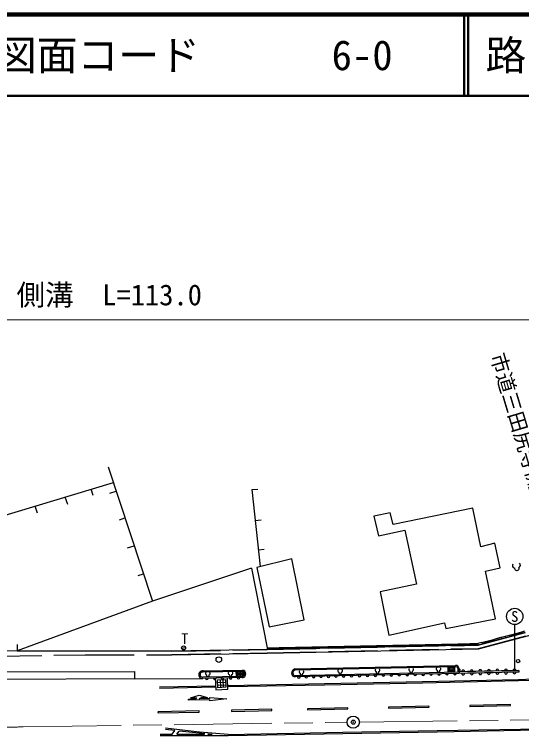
# Model space of a CAD drawing. Units: millimetres, scale not verified. Extents: x 40000 to 680000, y 20000 to 380000.
# Drawn here: x 122656 to 184802, y 291555 to 380000 of the extents above; entities that cross this region are included whole.
import ezdxf
from ezdxf.enums import TextEntityAlignment as Align

# ---------------------------------------------------------------- set-up
doc = ezdxf.new("R2010")
doc.units = ezdxf.units.MM
doc.header["$LTSCALE"] = 1000
doc.header["$PDMODE"] = 32
doc.header["$PDSIZE"] = 500
doc.linetypes.add('CHAIN', pattern=[18.5, 12, -1.5, 3.5, -1.5])
doc.linetypes.add('DASHED', pattern=[7.5, 6, -1.5])
for name, color, linetype, lineweight in [('M-BGD', 7, 'Continuous', 25), ('M-BGD-EXST', 7, 'Continuous', 25), ('M-BMK', 2, 'CHAIN', 13), ('M-BMK-SRVR', 3, 'Continuous', 25), ('M-STR-HTXT', 7, 'Continuous', 13), ('M-STR-STRC', 7, 'Continuous', 25), ('M-TTL', 2, 'Continuous', 140), ('M-TTL-LINE', 7, 'Continuous', 50)]:
    doc.layers.add(name, color=color, linetype=linetype, lineweight=lineweight)
for name, color, linetype in [('M-BMK-HTXT', 7, 'Continuous'), ('M-OTRS', 6, 'Continuous'), ('M-TTL-TXT', 7, 'Continuous')]:
    doc.layers.add(name, color=color, linetype=linetype)
doc.styles.add('ＭＳ ゴシック', font='')
doc.styles.get('ＭＳ ゴシック').set_extended_font_data('MS Gothic')

msp = doc.modelspace()

# ---------------------------------------------------------------- linework, layer by layer
at = {"layer": 'M-BGD'}
for p, q in [((134136, 324502), (139562, 308034)), ((110406, 315215), (134802, 322598)), ((132324, 321009), (132073, 321772)), ((134328, 321269), (135119, 321519)), ((151760, 321738), (152500, 321775)), ((151760, 321738), (152760, 312281)), ((129191, 319880), (128886, 320808)), ((125470, 318836), (125189, 319689)), ((178810, 319459), (169047, 317449)), ((179816, 314721), (178810, 319459)), ((168688, 318884), (166678, 318478)), ((166678, 318478), (167252, 316037)), ((169047, 317449), (168688, 318884)), ((135527, 318030), (136198, 318242)), ((152900, 317977), (152165, 317906)), ((167252, 316037), (170483, 316731)), ((170483, 316731), (171919, 310126)), ((181539, 315151), (179816, 314721)), ((182185, 312136), (181539, 315151)), ((136527, 314592), (137319, 314842)), ((153260, 314378), (152545, 314311)), ((156630, 313227), (152374, 312186)), ((158143, 305755), (156630, 313227)), ((137806, 311193), (138453, 311398)), ((151712, 312092), (139562, 308034)), ((151712, 312092), (153619, 302306)), ((152374, 312186), (153888, 304904)), ((180390, 311705), (182185, 312136)), ((181610, 305890), (180390, 311705)), ((171919, 310126), (167468, 309193)), ((167468, 309193), (168544, 303880)), ((139562, 308034), (122998, 301942)), ((153888, 304904), (158143, 305755)), ((168544, 303880), (175365, 305388)), ((175365, 305388), (175508, 304670)), ((175508, 304670), (181610, 305890)), ((179543, 302200), (188269, 304528)), ((184246, 304127), (184728, 304256)), ((184728, 304256), (185209, 304384)), ((184728, 304256), (184766, 304111)), ((181359, 303357), (181840, 303486)), ((181840, 303486), (182321, 303614)), ((181840, 303486), (181879, 303341)), ((181879, 303341), (182360, 303469)), ((182321, 303614), (182803, 303742)), ((182321, 303614), (182360, 303469)), ((182360, 303469), (182841, 303597)), ((182803, 303742), (183284, 303871)), ((182803, 303742), (182841, 303597)), ((182841, 303597), (183322, 303726)), ((183284, 303871), (183765, 303999)), ((183284, 303871), (183322, 303726)), ((183322, 303726), (183804, 303854)), ((183765, 303999), (184246, 304127)), ((183765, 303999), (183804, 303854)), ((183804, 303854), (184285, 303982)), ((184246, 304127), (184285, 303982)), ((184285, 303982), (184766, 304111)), ((184766, 304111), (185247, 304239)), ((122982, 302723), (123000, 301942)), ((161573, 302473), (162070, 302484)), ((162070, 302484), (162567, 302494)), ((162070, 302484), (162073, 302334)), ((162567, 302494), (163065, 302504)), ((162567, 302494), (162571, 302344)), ((163065, 302504), (163562, 302515)), ((163065, 302504), (163068, 302354)), ((163562, 302515), (164059, 302525)), ((163562, 302515), (163565, 302365)), ((164059, 302525), (164556, 302536)), ((164059, 302525), (164062, 302375)), ((164556, 302536), (165053, 302546)), ((164556, 302536), (164559, 302386)), ((165053, 302546), (165550, 302557)), ((165053, 302546), (165056, 302396)), ((165550, 302557), (166047, 302567)), ((165550, 302557), (165553, 302407)), ((166047, 302567), (166544, 302577)), ((166047, 302567), (166050, 302417)), ((166544, 302577), (167041, 302588)), ((166544, 302577), (166547, 302427)), ((167041, 302588), (167539, 302598)), ((167041, 302588), (167045, 302438)), ((167539, 302598), (168036, 302609)), ((167539, 302598), (167542, 302448)), ((168036, 302609), (168533, 302619)), ((168036, 302609), (168039, 302459)), ((168533, 302619), (169030, 302630)), ((168533, 302619), (168536, 302469)), ((169030, 302630), (169527, 302640)), ((169030, 302630), (169033, 302480)), ((169033, 302480), (169530, 302490)), ((169527, 302640), (170024, 302650)), ((169527, 302640), (169530, 302490)), ((169530, 302490), (170027, 302500)), ((170024, 302650), (170521, 302661)), ((170024, 302650), (170027, 302500)), ((170027, 302500), (170524, 302511)), ((170521, 302661), (171018, 302671)), ((170521, 302661), (170524, 302511)), ((170524, 302511), (171022, 302521)), ((171018, 302671), (171515, 302682)), ((171018, 302671), (171022, 302521)), ((171022, 302521), (171519, 302532)), ((171515, 302682), (172013, 302692)), ((171515, 302682), (171519, 302532)), ((171519, 302532), (172016, 302542)), ((172013, 302692), (172510, 302703)), ((172013, 302692), (172016, 302542)), ((172016, 302542), (172513, 302553)), ((172510, 302703), (173007, 302713)), ((172510, 302703), (172513, 302553)), ((172513, 302553), (173010, 302563)), ((173007, 302713), (173504, 302723)), ((173007, 302713), (173010, 302563)), ((173010, 302563), (173507, 302574)), ((173504, 302723), (174001, 302734)), ((173504, 302723), (173507, 302574)), ((173507, 302574), (174004, 302584)), ((174001, 302734), (174498, 302744)), ((174001, 302734), (174004, 302584)), ((174004, 302584), (174501, 302594)), ((174498, 302744), (174995, 302755)), ((174498, 302744), (174501, 302594)), ((174501, 302594), (174998, 302605)), ((174995, 302755), (175492, 302765)), ((174995, 302755), (174998, 302605)), ((174998, 302605), (175496, 302615)), ((175492, 302765), (175990, 302776)), ((175492, 302765), (175496, 302615)), ((175496, 302615), (175993, 302626)), ((175990, 302776), (176487, 302786)), ((175990, 302776), (175993, 302626)), ((175993, 302626), (176490, 302636)), ((176487, 302786), (176984, 302797)), ((176487, 302786), (176490, 302636)), ((176490, 302636), (176987, 302647)), ((176984, 302797), (177481, 302807)), ((176984, 302797), (176987, 302647)), ((176987, 302647), (177484, 302657)), ((177481, 302807), (177978, 302817)), ((177481, 302807), (177484, 302657)), ((177484, 302657), (177981, 302667)), ((177978, 302817), (178475, 302828)), ((177978, 302817), (177981, 302667)), ((177981, 302667), (178478, 302678)), ((178475, 302828), (178972, 302838)), ((178475, 302828), (178478, 302678)), ((178478, 302678), (178975, 302688)), ((178972, 302838), (179451, 302848)), ((178972, 302838), (178975, 302688)), ((178975, 302688), (179472, 302699)), ((179915, 302972), (179451, 302848)), ((179451, 302848), (179472, 302699)), ((179472, 302699), (179954, 302827)), ((179915, 302972), (180396, 303100)), ((179915, 302972), (179954, 302827)), ((179954, 302827), (180435, 302955)), ((180396, 303100), (180878, 303229)), ((180396, 303100), (180435, 302955)), ((180435, 302955), (180916, 303084)), ((180878, 303229), (181359, 303357)), ((180878, 303229), (180916, 303084)), ((180916, 303084), (181397, 303212)), ((181359, 303357), (181397, 303212)), ((181397, 303212), (181879, 303341)), ((122998, 301942), (116335, 301846)), ((123000, 301942), (141928, 301939)), ((141928, 301939), (153623, 302156)), ((141937, 301440), (153632, 301656)), ((153619, 302306), (154116, 302317)), ((153619, 302306), (153622, 302156)), ((153622, 302156), (154120, 302167)), ((153632, 301656), (179543, 302200)), ((154116, 302317), (154614, 302327)), ((154116, 302317), (154120, 302167)), ((154120, 302167), (154617, 302177)), ((154614, 302327), (155111, 302337)), ((154614, 302327), (154617, 302177)), ((154617, 302177), (155114, 302188)), ((155111, 302337), (155608, 302348)), ((155111, 302337), (155114, 302188)), ((155114, 302188), (155611, 302198)), ((155608, 302348), (156105, 302358)), ((155608, 302348), (155611, 302198)), ((155611, 302198), (156108, 302208)), ((156105, 302358), (156602, 302369)), ((156105, 302358), (156108, 302208)), ((156108, 302208), (156605, 302219)), ((156602, 302369), (157099, 302379)), ((156602, 302369), (156605, 302219)), ((156605, 302219), (157102, 302229)), ((157099, 302379), (157596, 302390)), ((157099, 302379), (157102, 302229)), ((157102, 302229), (157599, 302240)), ((157596, 302390), (158093, 302400)), ((157596, 302390), (157599, 302240)), ((157599, 302240), (158096, 302250)), ((158093, 302400), (158590, 302411)), ((158093, 302400), (158096, 302250)), ((158096, 302250), (158594, 302261)), ((158590, 302411), (159088, 302421)), ((158590, 302411), (158594, 302261)), ((158594, 302261), (159091, 302271)), ((159088, 302421), (159585, 302431)), ((159088, 302421), (159091, 302271)), ((159091, 302271), (159588, 302281)), ((159585, 302431), (160082, 302442)), ((159585, 302431), (159588, 302281)), ((159588, 302281), (160085, 302292)), ((160082, 302442), (160579, 302452)), ((160082, 302442), (160085, 302292)), ((160085, 302292), (160582, 302302)), ((160579, 302452), (161076, 302463)), ((160579, 302452), (160582, 302302)), ((160582, 302302), (161079, 302313)), ((161076, 302463), (161573, 302473)), ((161076, 302463), (161079, 302313)), ((161079, 302313), (161576, 302323)), ((161573, 302473), (161576, 302323)), ((161576, 302323), (162073, 302334)), ((162073, 302334), (162571, 302344)), ((162571, 302344), (163068, 302354)), ((163068, 302354), (163565, 302365)), ((163565, 302365), (164062, 302375)), ((164062, 302375), (164559, 302386)), ((164559, 302386), (165056, 302396)), ((165056, 302396), (165553, 302407)), ((165553, 302407), (166050, 302417)), ((166050, 302417), (166547, 302427)), ((166547, 302427), (167045, 302438)), ((167045, 302438), (167542, 302448)), ((167542, 302448), (168039, 302459)), ((168039, 302459), (168536, 302469)), ((168536, 302469), (169033, 302480)), ((156999, 299726), (176714, 300140)), ((157002, 299606), (176716, 300020)), ((175746, 300000), (175761, 299301)), ((176515, 299891), (175828, 299879)), ((175828, 299879), (175837, 299370)), ((176066, 299374), (176057, 299883)), ((176295, 299378), (176286, 299887)), ((176525, 299383), (176515, 299891)), ((176629, 299320), (176614, 300018)), ((176714, 300140), (176717, 299987)), ((115992, 299348), (137361, 299418)), ((137361, 299418), (137361, 298506)), ((145779, 299489), (150600, 299590)), ((145779, 299489), (145782, 299335)), ((145781, 299369), (150603, 299470)), ((149859, 298792), (149845, 299454)), ((150626, 299382), (149950, 299362)), ((149950, 299362), (149964, 298890)), ((149955, 299205), (150631, 299225)), ((149960, 299047), (150636, 299067)), ((150190, 298896), (150176, 299369)), ((150415, 298903), (150401, 299376)), ((150600, 299590), (150604, 299435)), ((150640, 298910), (150626, 299382)), ((150733, 299381), (150744, 298874)), ((156999, 299726), (157002, 299572)), ((162501, 299017), (157059, 298892)), ((177144, 299331), (162501, 299017)), ((177124, 299180), (162505, 298867)), ((175831, 299709), (176518, 299722)), ((175834, 299540), (176522, 299552)), ((175837, 299370), (176525, 299383)), ((176984, 299811), (176994, 299328)), ((178172, 299203), (177124, 299180)), ((177134, 299822), (177148, 299181)), ((178168, 299402), (177143, 299381)), ((179216, 299425), (178168, 299402)), ((179220, 299225), (178172, 299203)), ((180265, 299447), (179216, 299425)), ((180269, 299247), (179220, 299225)), ((181313, 299469), (180265, 299447)), ((181317, 299269), (180269, 299247)), ((182361, 299491), (181313, 299469)), ((182366, 299291), (181317, 299269)), ((183410, 299513), (182361, 299491)), ((183414, 299314), (182366, 299291)), ((184458, 299536), (183410, 299513)), ((184462, 299336), (183414, 299314)), ((184458, 299536), (184462, 299336)), ((137361, 298506), (116063, 298436)), ((137361, 298506), (145739, 298555)), ((150582, 298807), (145734, 298705)), ((150606, 298658), (145739, 298555)), ((147529, 298400), (148527, 298442)), ((147570, 297430), (147529, 298400)), ((147543, 298077), (148540, 298119)), ((147862, 298414), (147903, 297444)), ((148194, 298428), (148235, 297458)), ((148527, 298442), (148568, 297472)), ((148825, 297233), (148770, 298619)), ((149964, 298890), (150640, 298910)), ((162505, 298867), (157048, 298741)), ((147556, 297753), (148554, 297795)), ((148568, 297472), (147570, 297430))]:
    msp.add_line(p, q, dxfattribs=at)
at = {"layer": 'M-BGD', "linetype": 'DASHED'}
for p, q in [((141928, 301889), (153623, 302106)), ((141936, 301490), (153631, 301706)), ((120000, 301275), (131328, 301466)), ((131328, 301466), (141937, 301440))]:
    msp.add_line(p, q, dxfattribs=at)
for points in [[(153622, 302106), (179480, 302649), (188151, 304962)], [(153631, 301706), (179536, 302250), (188256, 304576)]]:
    msp.add_lwpolyline(points, dxfattribs=at)
at = {"layer": 'M-BGD'}
msp.add_lwpolyline([(147271, 298587), (147331, 297170), (148825, 297233)], dxfattribs=at)
for centre, radius in [((147702, 300874), 345), ((184373, 300683), 200)]:
    msp.add_circle(centre, radius, dxfattribs=at)
for centre, radius, start, end in [((176772, 299781), 364, 6.48495, 99.2307), ((176772, 299781), 214, 8.0879, 104.94243), ((176723, 299966), 22.2, 104.71076, 105.32355), ((145718, 299024), 469, 82.62616, 272.53202), ((145718, 299024), 319, 78.54377, 272.80042), ((150544, 299123), 320, 277.61945, 79.11597), ((150544, 299123), 470, 277.61987, 83.08136), ((157122, 299239), 503, 104.15078, 261.57977), ((157122, 299239), 353, 109.82381, 259.68696), ((166890, 298974), 163, 185.80065, 356.65686), ((167865, 298995), 163, 185.80027, 356.65899), ((168839, 299016), 163, 185.80044, 356.65707), ((169814, 299036), 163, 185.80048, 356.65878), ((170789, 299057), 163, 185.79876, 356.65875), ((171763, 299078), 163, 185.80065, 356.65686), ((172738, 299099), 163, 185.80027, 356.65899), ((173712, 299120), 163, 185.80044, 356.65707), ((174687, 299141), 163, 185.80048, 356.65878), ((175662, 299162), 163, 185.80065, 356.65686), ((176636, 299183), 163, 185.80048, 356.65878), ((177196, 299603), 93, 233.47457, 128.95101), ((177643, 299415), 176, 353.50892, 188.91703), ((177648, 299168), 176, 173.5099, 8.91623), ((178692, 299437), 176, 353.5099, 188.91623), ((178697, 299190), 176, 173.50974, 8.91639), ((179740, 299459), 176, 353.50892, 188.91703), ((179745, 299212), 176, 173.5099, 8.91623), ((180788, 299482), 176, 353.5099, 188.91623), ((180794, 299234), 176, 173.5099, 8.91623), ((181837, 299504), 176, 353.5099, 188.91623), ((181842, 299257), 176, 173.50992, 8.91784), ((182885, 299526), 176, 353.5099, 188.91623), ((182890, 299279), 176, 173.5099, 8.91623), ((183933, 299548), 176, 353.5099, 188.91623), ((183939, 299301), 176, 173.50892, 8.91703), ((146226, 298578), 163, 185.71034, 356.7095), ((147199, 298599), 163, 185.71017, 356.71143), ((148172, 298619), 163, 185.71206, 356.70954), ((149146, 298640), 163, 185.71017, 356.71143), ((150119, 298660), 163, 185.71017, 356.71143), ((157503, 298753), 152, 181.92498, 0.70907), ((158412, 298774), 152, 181.92592, 0.70834), ((159322, 298795), 152, 181.92489, 0.70729), ((160231, 298816), 152, 181.9251, 0.70707), ((161141, 298837), 152, 181.92604, 0.70635), ((162050, 298858), 152, 181.9251, 0.70707), ((162992, 298890), 163, 185.80027, 356.65899), ((163966, 298911), 163, 185.80065, 356.65686), ((164941, 298932), 163, 185.80048, 356.65878), ((165916, 298953), 163, 185.80048, 356.65878)]:
    msp.add_arc(centre, radius, start, end, dxfattribs=at)
at = {"layer": 'M-BGD-EXST'}
for p, q in [((183971, 299617), (183968, 305162)), ((143141, 302277), (143637, 302344))]:
    msp.add_line(p, q, dxfattribs=at)
for centre, radius in [((183967, 306162), 1000), ((143389, 302310), 250)]:
    msp.add_circle(centre, radius, dxfattribs=at)
for centre, radius, start, end in [((183958, 312399), 288, 138.3447, 265.21209), ((184379, 312456), 288, 290.27065, 57.14116), ((184215, 312083), 283, 174.0566, 21.4277), ((174494, 299728), 170, 130.60234, 257.46971), ((174744, 299728), 170, 282.52828, 49.39789), ((146239, 299162), 170, 130.60234, 257.46971), ((146365, 298957), 167, 166.31434, 13.68568), ((146490, 299162), 170, 282.52828, 49.39789), ((149024, 299213), 170, 130.60122, 257.47313), ((149149, 299008), 167, 166.31434, 13.68568), ((149274, 299213), 170, 282.52893, 49.3986), ((157697, 299369), 170, 130.60214, 257.47175), ((157822, 299164), 167, 166.31434, 13.68568), ((157947, 299369), 170, 282.53031, 49.39768), ((162437, 299503), 170, 130.60142, 257.47109), ((162563, 299298), 167, 166.31434, 13.68568), ((162688, 299503), 170, 282.5269, 49.39881), ((167029, 299571), 170, 130.60234, 257.46971), ((167154, 299365), 167, 166.31434, 13.68568), ((167279, 299571), 170, 282.52766, 49.40033), ((171145, 299640), 170, 130.59877, 257.47374), ((171270, 299435), 167, 166.31434, 13.68568), ((171395, 299640), 170, 282.52893, 49.3986), ((174619, 299523), 167, 166.31434, 13.68568)]:
    msp.add_arc(centre, radius, start, end, dxfattribs=at)
at = {"layer": 'M-BMK'}
for p, q in [((164923, 293213), (256353, 294342)), ((123721, 292618), (163423, 293193))]:
    msp.add_line(p, q, dxfattribs=at)
msp.add_arc((117730, 638539), 345973, 265.18464, 270.99212, dxfattribs=at)
at = {"layer": 'M-BMK-SRVR'}
msp.add_circle((164173, 293204), 750, dxfattribs=at)
at = {"layer": 'M-OTRS'}
msp.add_point((164173, 293204), dxfattribs=at)
at = {"layer": 'M-STR-HTXT'}
msp.add_line((80210, 342551), (188336, 342551), dxfattribs=at)
at = {"layer": 'M-STR-STRC'}
for p, q in [((140436, 297518), (147281, 297669)), ((140439, 297368), (147285, 297519)), ((147281, 297669), (147285, 297519)), ((148847, 297708), (148850, 297559)), ((144248, 296186), (145281, 296493)), ((145281, 296493), (146328, 296232)), ((143967, 296038), (144730, 296055)), ((143971, 295897), (143967, 296038)), ((146617, 295955), (143971, 295897)), ((144248, 296186), (145004, 296203)), ((146614, 296097), (145285, 296067)), ((145571, 296216), (146328, 296232)), ((146614, 296097), (146611, 296238)), ((146611, 296238), (148695, 296072)), ((146620, 295813), (146617, 295955)), ((148695, 296072), (146620, 295813)), ((145278, 294589), (140249, 294479)), ((154187, 294781), (149239, 294669)), ((163501, 294974), (158569, 294853)), ((173455, 295180), (168478, 295055)), ((183450, 295376), (178453, 295254)), ((142318, 292174), (141149, 292306)), ((142001, 291724), (142318, 292174)), ((142550, 291722), (142828, 292116)), ((140523, 291728), (142001, 291724)), ((140523, 291578), (148861, 291555)), ((142550, 291722), (145919, 291713)), ((145919, 291713), (145969, 291783)), ((146395, 291750), (146369, 291712)), ((146369, 291712), (146892, 291711)), ((146395, 291750), (146892, 291711))]:
    msp.add_line(p, q, dxfattribs=at)
for points in [[(148847, 297708), (160637, 297943), (172668, 298181), (184432, 298442), (186218, 298495), (187250, 298630), (187972, 298872), (188519, 299196), (189021, 299749), (189287, 300215), (189591, 300924)], [(148850, 297559), (160640, 297793), (172672, 298031), (184436, 298292), (186230, 298345), (187284, 298483), (188035, 298734), (188614, 299079), (189143, 299661), (189422, 300148), (189729, 300865)], [(140249, 294479), (140252, 294329), (145281, 294439), (145278, 294589)], [(149239, 294669), (149242, 294519), (154191, 294632), (154187, 294781)], [(158569, 294853), (158572, 294703), (163505, 294824), (163501, 294974)], [(168478, 295055), (168481, 294905), (173459, 295030), (173455, 295180)], [(178453, 295254), (178457, 295104), (183453, 295226), (183450, 295376)], [(148863, 291705), (162897, 291954), (174453, 292169), (184659, 292355), (196316, 292620), (206545, 292843)], [(148863, 291705), (145326, 291985), (141166, 292455)], [(145969, 291783), (145311, 291835), (142828, 292116)], [(148861, 291555), (162899, 291804), (174456, 292019), (184662, 292205), (196319, 292470), (206548, 292693)]]:
    msp.add_lwpolyline(points, dxfattribs=at)
for centre, radius, start, end in [((144655, 296522), 473, 279.0685, 317.57457), ((145000, 296969), 945, 287.5063, 307.16012)]:
    msp.add_arc(centre, radius, start, end, dxfattribs=at)
at = {"layer": 'M-TTL'}
msp.add_line((680000, 380000), (40000, 380000), dxfattribs=at)
at = {"layer": 'M-TTL-LINE'}
for p, q in [((177750, 380000), (177750, 370000)), ((178250, 380000), (178250, 370000)), ((40000, 370000), (680000, 370000))]:
    msp.add_line(p, q, dxfattribs=at)

# ---------------------------------------------------------------- texts
at = {"layer": 'M-BGD-EXST', "style": 'ＭＳ ゴシック'}
msp.add_text('市道三田尻寺開作線', height=1833, rotation=286.661, dxfattribs=at).set_placement((180435, 338006), align=Align.BOTTOM_LEFT)
msp.add_text('S', height=1320, dxfattribs=at).set_placement((183967, 306162), align=Align.MIDDLE_CENTER)
at = {"layer": 'M-BMK-HTXT', "style": 'ＭＳ ゴシック'}
msp.add_text('T', height=1320, dxfattribs=at).set_placement((143534, 303442), align=Align.MIDDLE_CENTER)
at = {"layer": 'M-STR-HTXT', "style": 'ＭＳ ゴシック'}
msp.add_text('側溝\u3000L=113.0', height=2566, dxfattribs=at).set_placement((134273, 343551), align=Align.BOTTOM_CENTER)
at = {"layer": 'M-TTL-TXT', "style": 'ＭＳ ゴシック'}
for s, p in [('図面コード', (120380, 375000)), ('6-0', (161521, 375000)), ('路 線 名', (180380, 375000))]:
    msp.add_text(s, height=3666, dxfattribs=at).set_placement(p, align=Align.MIDDLE_LEFT)

doc.saveas('drawing.dxf')
